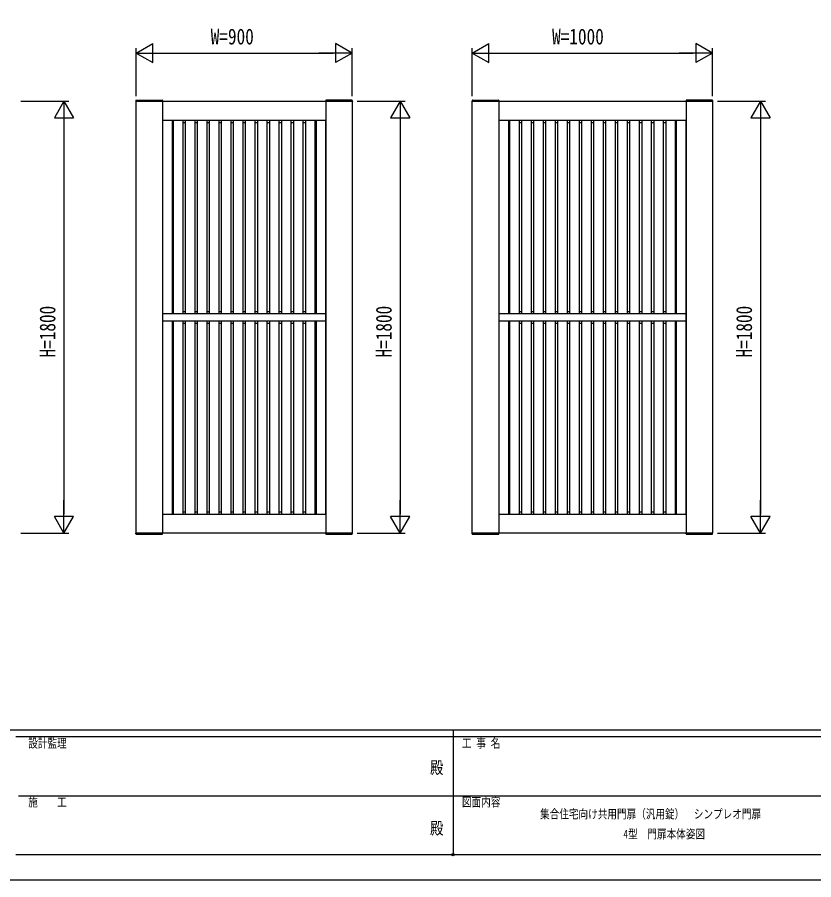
# Model space of a CAD drawing. Units: millimetres on the paper. Extents: x -297 to 297, y -210 to 210.
# Drawn here: x -93.7 to 72.1, y -210 to -30.4 of the extents above; entities that cross this region are included whole.
import ezdxf
from ezdxf.enums import TextEntityAlignment as Align

# ---------------------------------------------------------------- set-up
doc = ezdxf.new("R2010")
doc.units = ezdxf.units.MM
doc.header["$PDMODE"] = 32
doc.header["$PDSIZE"] = 0.5
for name, color, linetype in [('0-1_USER1', 3, 'Continuous'), ('0-2_YKK_A1', 4, 'Continuous'), ('0-3_YKK_D', 6, 'Continuous'), ('0-4_YKK_ZWAK', 7, 'Continuous')]:
    doc.layers.add(name, color=color, linetype=linetype)
doc.styles.add('ＭＳ ゴシック', font='')
doc.styles.get('ＭＳ ゴシック').set_extended_font_data('MS Gothic')

msp = doc.modelspace()

# ---------------------------------------------------------------- linework, layer by layer
at = {"layer": '0-2_YKK_A1'}
for p, q in [((-69.017, -47.722), (-69.024, -47.85)), ((-69.024, -47.85), (-63.474, -47.85)), ((-68.967, -47.675), (-63.53, -47.675)), ((-63.499, -47.85), (-63.499, -137.85)), ((-63.48, -47.722), (-63.474, -47.85)), ((-29.517, -47.722), (-29.524, -47.85)), ((-23.974, -47.85), (-29.524, -47.85)), ((-29.499, -47.85), (-29.499, -137.85)), ((-24.03, -47.675), (-29.467, -47.675)), ((-23.98, -47.722), (-23.974, -47.85)), ((0.983, -47.722), (0.976, -47.85)), ((0.976, -47.85), (6.526, -47.85)), ((1.033, -47.675), (6.47, -47.675)), ((6.501, -47.85), (6.501, -137.85)), ((6.52, -47.722), (6.526, -47.85)), ((45.483, -47.722), (45.476, -47.85)), ((51.026, -47.85), (45.476, -47.85)), ((45.501, -47.85), (45.501, -137.85)), ((50.97, -47.675), (45.533, -47.675)), ((51.02, -47.722), (51.026, -47.85)), ((-63.499, -51.85), (-29.499, -51.85)), ((-63.459, -51.85), (-63.459, -133.85)), ((-61.459, -51.85), (-61.459, -92.075)), ((-61.249, -51.85), (-61.249, -92.075)), ((-59.249, -51.85), (-59.249, -92.075)), ((-58.749, -51.85), (-58.749, -92.075)), ((-56.749, -51.85), (-56.749, -92.075)), ((-56.249, -51.85), (-56.249, -92.075)), ((-54.249, -51.85), (-54.249, -92.075)), ((-53.749, -51.85), (-53.749, -92.075)), ((-51.749, -51.85), (-51.749, -92.075)), ((-51.249, -51.85), (-51.249, -92.075)), ((-49.249, -51.85), (-49.249, -92.075)), ((-48.749, -51.85), (-48.749, -92.075)), ((-46.749, -51.85), (-46.749, -92.075)), ((-46.249, -51.85), (-46.249, -92.075)), ((-44.249, -51.85), (-44.249, -92.075)), ((-43.749, -51.85), (-43.749, -92.075)), ((-41.749, -51.85), (-41.749, -92.075)), ((-41.249, -51.85), (-41.249, -92.075)), ((-39.249, -51.85), (-39.249, -92.075)), ((-38.749, -51.85), (-38.749, -92.075)), ((-36.749, -51.85), (-36.749, -92.075)), ((-36.249, -51.85), (-36.249, -92.075)), ((-34.249, -51.85), (-34.249, -92.075)), ((-33.749, -51.85), (-33.749, -92.075)), ((-31.749, -51.85), (-31.749, -92.075)), ((-31.539, -51.85), (-31.539, -92.075)), ((-29.539, -51.85), (-29.539, -133.85)), ((6.501, -51.85), (45.501, -51.85)), ((6.541, -51.85), (6.541, -133.85)), ((8.541, -51.85), (8.541, -92.075)), ((8.751, -51.85), (8.751, -92.075)), ((10.751, -51.85), (10.751, -92.075)), ((11.251, -51.85), (11.251, -92.075)), ((13.251, -51.85), (13.251, -92.075)), ((13.751, -51.85), (13.751, -92.075)), ((15.751, -51.85), (15.751, -92.075)), ((16.251, -51.85), (16.251, -92.075)), ((18.251, -51.85), (18.251, -92.075)), ((18.751, -51.85), (18.751, -92.075)), ((20.751, -51.85), (20.751, -92.075)), ((21.251, -51.85), (21.251, -92.075)), ((23.251, -51.85), (23.251, -92.075)), ((23.751, -51.85), (23.751, -92.075)), ((25.751, -51.85), (25.751, -92.075)), ((26.251, -51.85), (26.251, -92.075)), ((28.251, -51.85), (28.251, -92.075)), ((28.751, -51.85), (28.751, -92.075)), ((30.751, -51.85), (30.751, -92.075)), ((31.251, -51.85), (31.251, -92.075)), ((33.251, -51.85), (33.251, -92.075)), ((33.751, -51.85), (33.751, -92.075)), ((35.751, -51.85), (35.751, -92.075)), ((36.251, -51.85), (36.251, -92.075)), ((38.251, -51.85), (38.251, -92.075)), ((38.751, -51.85), (38.751, -92.075)), ((40.751, -51.85), (40.751, -92.075)), ((41.251, -51.85), (41.251, -92.075)), ((43.251, -51.85), (43.251, -92.075)), ((43.461, -51.85), (43.461, -92.075)), ((45.461, -51.85), (45.461, -133.85)), ((-63.499, -52.29), (-63.459, -52.29)), ((-61.459, -52.29), (-61.249, -52.29)), ((-59.249, -52.29), (-58.749, -52.29)), ((-56.749, -52.29), (-56.249, -52.29)), ((-54.249, -52.29), (-53.749, -52.29)), ((-51.749, -52.29), (-51.249, -52.29)), ((-49.249, -52.29), (-48.749, -52.29)), ((-46.749, -52.29), (-46.249, -52.29)), ((-44.249, -52.29), (-43.749, -52.29)), ((-41.749, -52.29), (-41.249, -52.29)), ((-39.249, -52.29), (-38.749, -52.29)), ((-36.749, -52.29), (-36.249, -52.29)), ((-34.249, -52.29), (-33.749, -52.29)), ((-31.749, -52.29), (-31.539, -52.29)), ((-29.539, -52.29), (-29.499, -52.29)), ((6.501, -52.29), (6.541, -52.29)), ((8.541, -52.29), (8.751, -52.29)), ((10.751, -52.29), (11.251, -52.29)), ((13.251, -52.29), (13.751, -52.29)), ((15.751, -52.29), (16.251, -52.29)), ((18.251, -52.29), (18.751, -52.29)), ((20.751, -52.29), (21.251, -52.29)), ((23.251, -52.29), (23.751, -52.29)), ((25.751, -52.29), (26.251, -52.29)), ((28.251, -52.29), (28.751, -52.29)), ((30.751, -52.29), (31.251, -52.29)), ((33.251, -52.29), (33.751, -52.29)), ((35.751, -52.29), (36.251, -52.29)), ((38.251, -52.29), (38.751, -52.29)), ((40.751, -52.29), (41.251, -52.29)), ((43.251, -52.29), (43.461, -52.29)), ((45.461, -52.29), (45.501, -52.29)), ((-63.499, -91.635), (-63.459, -91.635)), ((-63.499, -92.075), (-29.499, -92.075)), ((-61.459, -91.635), (-61.249, -91.635)), ((-59.249, -91.635), (-58.749, -91.635)), ((-56.749, -91.635), (-56.249, -91.635)), ((-54.249, -91.635), (-53.749, -91.635)), ((-51.749, -91.635), (-51.249, -91.635)), ((-49.249, -91.635), (-48.749, -91.635)), ((-46.749, -91.635), (-46.249, -91.635)), ((-44.249, -91.635), (-43.749, -91.635)), ((-41.749, -91.635), (-41.249, -91.635)), ((-39.249, -91.635), (-38.749, -91.635)), ((-36.749, -91.635), (-36.249, -91.635)), ((-34.249, -91.635), (-33.749, -91.635)), ((-31.749, -91.635), (-31.539, -91.635)), ((-29.539, -91.635), (-29.499, -91.635)), ((6.501, -91.635), (6.541, -91.635)), ((6.501, -92.075), (45.501, -92.075)), ((8.541, -91.635), (8.751, -91.635)), ((10.751, -91.635), (11.251, -91.635)), ((13.251, -91.635), (13.751, -91.635)), ((15.751, -91.635), (16.251, -91.635)), ((18.251, -91.635), (18.751, -91.635)), ((20.751, -91.635), (21.251, -91.635)), ((23.251, -91.635), (23.751, -91.635)), ((25.751, -91.635), (26.251, -91.635)), ((28.251, -91.635), (28.751, -91.635)), ((30.751, -91.635), (31.251, -91.635)), ((33.251, -91.635), (33.751, -91.635)), ((35.751, -91.635), (36.251, -91.635)), ((38.251, -91.635), (38.751, -91.635)), ((40.751, -91.635), (41.251, -91.635)), ((43.251, -91.635), (43.461, -91.635)), ((45.461, -91.635), (45.501, -91.635)), ((-63.499, -93.625), (-29.499, -93.625)), ((-63.499, -94.065), (-63.459, -94.065)), ((-61.459, -93.625), (-61.459, -133.85)), ((-61.459, -94.065), (-61.249, -94.065)), ((-61.249, -93.625), (-61.249, -133.85)), ((-59.249, -93.625), (-59.249, -133.85)), ((-59.249, -94.065), (-58.749, -94.065)), ((-58.749, -93.625), (-58.749, -133.85)), ((-56.749, -93.625), (-56.749, -133.85)), ((-56.749, -94.065), (-56.249, -94.065)), ((-56.249, -93.625), (-56.249, -133.85)), ((-54.249, -93.625), (-54.249, -133.85)), ((-54.249, -94.065), (-53.749, -94.065)), ((-53.749, -93.625), (-53.749, -133.85)), ((-51.749, -93.625), (-51.749, -133.85)), ((-51.749, -94.065), (-51.249, -94.065)), ((-51.249, -93.625), (-51.249, -133.85)), ((-49.249, -93.625), (-49.249, -133.85)), ((-49.249, -94.065), (-48.749, -94.065)), ((-48.749, -93.625), (-48.749, -133.85)), ((-46.749, -93.625), (-46.749, -133.85)), ((-46.749, -94.065), (-46.249, -94.065)), ((-46.249, -93.625), (-46.249, -133.85)), ((-44.249, -93.625), (-44.249, -133.85)), ((-44.249, -94.065), (-43.749, -94.065)), ((-43.749, -93.625), (-43.749, -133.85)), ((-41.749, -93.625), (-41.749, -133.85)), ((-41.749, -94.065), (-41.249, -94.065)), ((-41.249, -93.625), (-41.249, -133.85)), ((-39.249, -93.625), (-39.249, -133.85)), ((-39.249, -94.065), (-38.749, -94.065)), ((-38.749, -93.625), (-38.749, -133.85)), ((-36.749, -93.625), (-36.749, -133.85)), ((-36.749, -94.065), (-36.249, -94.065)), ((-36.249, -93.625), (-36.249, -133.85)), ((-34.249, -93.625), (-34.249, -133.85)), ((-34.249, -94.065), (-33.749, -94.065)), ((-33.749, -93.625), (-33.749, -133.85)), ((-31.749, -93.625), (-31.749, -133.85)), ((-31.749, -94.065), (-31.539, -94.065)), ((-31.539, -93.625), (-31.539, -133.85)), ((-29.539, -94.065), (-29.499, -94.065)), ((6.501, -93.625), (45.501, -93.625)), ((6.501, -94.065), (6.541, -94.065)), ((8.541, -93.625), (8.541, -133.85)), ((8.541, -94.065), (8.751, -94.065)), ((8.751, -93.625), (8.751, -133.85)), ((10.751, -93.625), (10.751, -133.85)), ((10.751, -94.065), (11.251, -94.065)), ((11.251, -93.625), (11.251, -133.85)), ((13.251, -93.625), (13.251, -133.85)), ((13.251, -94.065), (13.751, -94.065)), ((13.751, -93.625), (13.751, -133.85)), ((15.751, -93.625), (15.751, -133.85)), ((15.751, -94.065), (16.251, -94.065)), ((16.251, -93.625), (16.251, -133.85)), ((18.251, -93.625), (18.251, -133.85)), ((18.251, -94.065), (18.751, -94.065)), ((18.751, -93.625), (18.751, -133.85)), ((20.751, -93.625), (20.751, -133.85)), ((20.751, -94.065), (21.251, -94.065)), ((21.251, -93.625), (21.251, -133.85)), ((23.251, -93.625), (23.251, -133.85)), ((23.251, -94.065), (23.751, -94.065)), ((23.751, -93.625), (23.751, -133.85)), ((25.751, -93.625), (25.751, -133.85)), ((25.751, -94.065), (26.251, -94.065)), ((26.251, -93.625), (26.251, -133.85)), ((28.251, -93.625), (28.251, -133.85)), ((28.251, -94.065), (28.751, -94.065)), ((28.751, -93.625), (28.751, -133.85)), ((30.751, -93.625), (30.751, -133.85)), ((30.751, -94.065), (31.251, -94.065)), ((31.251, -93.625), (31.251, -133.85)), ((33.251, -93.625), (33.251, -133.85)), ((33.251, -94.065), (33.751, -94.065)), ((33.751, -93.625), (33.751, -133.85)), ((35.751, -93.625), (35.751, -133.85)), ((35.751, -94.065), (36.251, -94.065)), ((36.251, -93.625), (36.251, -133.85)), ((38.251, -93.625), (38.251, -133.85)), ((38.251, -94.065), (38.751, -94.065)), ((38.751, -93.625), (38.751, -133.85)), ((40.751, -93.625), (40.751, -133.85)), ((40.751, -94.065), (41.251, -94.065)), ((41.251, -93.625), (41.251, -133.85)), ((43.251, -93.625), (43.251, -133.85)), ((43.251, -94.065), (43.461, -94.065)), ((43.461, -93.625), (43.461, -133.85)), ((45.461, -94.065), (45.501, -94.065)), ((-63.499, -133.41), (-63.459, -133.41)), ((-63.499, -133.85), (-29.499, -133.85)), ((-61.459, -133.41), (-61.249, -133.41)), ((-59.249, -133.41), (-58.749, -133.41)), ((-56.749, -133.41), (-56.249, -133.41)), ((-54.249, -133.41), (-53.749, -133.41)), ((-51.749, -133.41), (-51.249, -133.41)), ((-49.249, -133.41), (-48.749, -133.41)), ((-46.749, -133.41), (-46.249, -133.41)), ((-44.249, -133.41), (-43.749, -133.41)), ((-41.749, -133.41), (-41.249, -133.41)), ((-39.249, -133.41), (-38.749, -133.41)), ((-36.749, -133.41), (-36.249, -133.41)), ((-34.249, -133.41), (-33.749, -133.41)), ((-31.749, -133.41), (-31.539, -133.41)), ((-29.539, -133.41), (-29.499, -133.41)), ((6.501, -133.41), (6.541, -133.41)), ((6.501, -133.85), (45.501, -133.85)), ((8.541, -133.41), (8.751, -133.41)), ((10.751, -133.41), (11.251, -133.41)), ((13.251, -133.41), (13.751, -133.41)), ((15.751, -133.41), (16.251, -133.41)), ((18.251, -133.41), (18.751, -133.41)), ((20.751, -133.41), (21.251, -133.41)), ((23.251, -133.41), (23.751, -133.41)), ((25.751, -133.41), (26.251, -133.41)), ((28.251, -133.41), (28.751, -133.41)), ((30.751, -133.41), (31.251, -133.41)), ((33.251, -133.41), (33.751, -133.41)), ((35.751, -133.41), (36.251, -133.41)), ((38.251, -133.41), (38.751, -133.41)), ((40.751, -133.41), (41.251, -133.41)), ((43.251, -133.41), (43.461, -133.41)), ((45.461, -133.41), (45.501, -133.41)), ((-69.024, -137.85), (-63.474, -137.85)), ((-69.017, -137.978), (-69.024, -137.85)), ((-68.967, -138.025), (-63.53, -138.025)), ((-63.48, -137.978), (-63.474, -137.85)), ((-29.524, -137.85), (-23.974, -137.85)), ((-29.517, -137.978), (-29.524, -137.85)), ((-29.467, -138.025), (-24.03, -138.025)), ((-23.98, -137.978), (-23.974, -137.85)), ((0.976, -137.85), (6.526, -137.85)), ((0.983, -137.978), (0.976, -137.85)), ((1.033, -138.025), (6.47, -138.025)), ((6.52, -137.978), (6.526, -137.85)), ((45.476, -137.85), (51.026, -137.85)), ((45.483, -137.978), (45.476, -137.85)), ((45.533, -138.025), (50.97, -138.025)), ((51.02, -137.978), (51.026, -137.85))]:
    msp.add_line(p, q, dxfattribs=at)
for points in [[(-68.999, -47.85), (-23.999, -47.85), (-23.999, -137.85), (-68.999, -137.85)], [(1.001, -47.85), (51.001, -47.85), (51.001, -137.85), (1.001, -137.85)]]:
    msp.add_lwpolyline(points, close=True, dxfattribs=at)
for centre, start, end in [((-68.967, -47.725), 90, 177), ((-63.53, -47.725), 3, 90), ((-29.467, -47.725), 90, 177), ((-24.03, -47.725), 3, 90), ((1.033, -47.725), 90, 177), ((6.47, -47.725), 3, 90), ((45.533, -47.725), 90, 177), ((50.97, -47.725), 3, 90), ((-68.967, -137.975), 183, 270), ((-63.53, -137.975), 270, 357), ((-29.467, -137.975), 183, 270), ((-24.03, -137.975), 270, 357), ((1.033, -137.975), 183, 270), ((6.47, -137.975), 270, 357), ((45.533, -137.975), 183, 270), ((50.97, -137.975), 270, 357)]:
    msp.add_arc(centre, 0.05, start, end, dxfattribs=at)
at = {"layer": '0-3_YKK_D'}
for p, q in [((-68.999, -37.85), (-65.535, -35.85)), ((-65.535, -39.85), (-65.535, -35.85)), ((-23.999, -37.85), (-27.463, -35.85)), ((-27.463, -35.85), (-27.463, -39.85)), ((1.001, -37.85), (4.465, -35.85)), ((4.465, -39.85), (4.465, -35.85)), ((51.001, -37.85), (47.537, -35.85)), ((47.537, -35.85), (47.537, -39.85)), ((-68.999, -46.85), (-68.999, -36.85)), ((-23.999, -46.85), (-23.999, -36.85)), ((1.001, -46.85), (1.001, -36.85)), ((51.001, -46.85), (51.001, -36.85)), ((-68.999, -37.85), (-65.535, -39.85)), ((-68.999, -37.85), (-62.07, -37.85)), ((-64.999, -37.85), (-27.999, -37.85)), ((-23.999, -37.85), (-30.927, -37.85)), ((-23.999, -37.85), (-27.463, -39.85)), ((1.001, -37.85), (4.465, -39.85)), ((1.001, -37.85), (7.93, -37.85)), ((5.001, -37.85), (47.001, -37.85)), ((51.001, -37.85), (44.073, -37.85)), ((51.001, -37.85), (47.537, -39.85)), ((-92.999, -47.85), (-82.999, -47.85)), ((-83.999, -47.85), (-85.999, -51.314)), ((-83.999, -47.85), (-81.999, -51.314)), ((-83.999, -47.85), (-83.999, -54.778)), ((-22.999, -47.85), (-12.999, -47.85)), ((-13.999, -47.85), (-15.999, -51.314)), ((-13.999, -47.85), (-11.999, -51.314)), ((-13.999, -47.85), (-13.999, -54.778)), ((52.001, -47.85), (62.001, -47.85)), ((61.001, -47.85), (59.001, -51.314)), ((61.001, -47.85), (63.001, -51.314)), ((61.001, -47.85), (61.001, -54.778)), ((-85.999, -51.314), (-81.999, -51.314)), ((-83.999, -51.85), (-83.999, -133.85)), ((-15.999, -51.314), (-11.999, -51.314)), ((-13.999, -51.85), (-13.999, -133.85)), ((59.001, -51.314), (63.001, -51.314)), ((61.001, -51.85), (61.001, -133.85)), ((-83.999, -137.85), (-83.999, -130.922)), ((-13.999, -137.85), (-13.999, -130.922)), ((61.001, -137.85), (61.001, -130.922)), ((-83.999, -137.85), (-85.999, -134.386)), ((-81.999, -134.386), (-85.999, -134.386)), ((-83.999, -137.85), (-81.999, -134.386)), ((-13.999, -137.85), (-15.999, -134.386)), ((-11.999, -134.386), (-15.999, -134.386)), ((-13.999, -137.85), (-11.999, -134.386)), ((61.001, -137.85), (59.001, -134.386)), ((63.001, -134.386), (59.001, -134.386)), ((61.001, -137.85), (63.001, -134.386)), ((-92.999, -137.85), (-82.999, -137.85)), ((-22.999, -137.85), (-12.999, -137.85)), ((52.001, -137.85), (62.001, -137.85))]:
    msp.add_line(p, q, dxfattribs=at)
at = {"layer": '0-4_YKK_ZWAK'}
for p, q in [((270.001, -178.85), (-275.999, -178.85)), ((-2.999, -178.85), (-2.999, -204.75)), ((-2.999, -180.25), (-93.999, -180.25)), ((88.001, -180.25), (-2.999, -180.25)), ((-93.474, -192.5), (-2.999, -192.5)), ((-2.999, -192.5), (88.001, -192.5)), ((-93.999, -204.75), (-2.999, -204.75)), ((-2.999, -204.75), (88.001, -204.75))]:
    msp.add_line(p, q, dxfattribs=at)
msp.add_lwpolyline([(-297, -210), (297, -210), (297, 210), (-297, 210)], close=True, dxfattribs=at)
msp.add_point((-2.999, -204.75), dxfattribs=at)

# ---------------------------------------------------------------- texts
at = {"layer": '0-1_USER1', "style": 'ＭＳ ゴシック', "width": 0.8}
for s, p in [('集合住宅向け共用門扉（汎用錠）\u3000シンプレオ門扉', (15.101, -197.792)), ('4型\u3000門扉本体姿図', (32.435, -201.958))]:
    msp.add_text(s, height=1.833, dxfattribs=at).set_placement(p, align=Align.BOTTOM_LEFT)
at = {"layer": '0-3_YKK_D', "style": 'ＭＳ ゴシック', "width": 0.8}
for s, p in [('W=900', (-53.459, -37.05)), ('W=1000', (17.601, -37.05))]:
    msp.add_text(s, height=3.299, dxfattribs=at).set_placement(p, align=Align.BOTTOM_LEFT)
for p in [(-84.799, -101.25), (-14.799, -101.25), (60.201, -101.25)]:
    msp.add_text('H=1800', height=3.299, rotation=90, dxfattribs=at).set_placement(p, align=Align.BOTTOM_LEFT)
at = {"layer": '0-4_YKK_ZWAK', "style": 'ＭＳ ゴシック', "width": 0.8}
for s, height, p in [('設計監理', 1.833, (-91.432, -183.05)), ('工 事 名', 1.833, (-1.161, -183.05)), ('殿', 2.566, (-7.807, -188.708)), ('施\u3000\u3000工', 1.833, (-91.432, -195.3)), ('図面内容', 1.833, (-1.161, -195.3)), ('殿', 2.566, (-7.807, -201.308))]:
    msp.add_text(s, height=height, dxfattribs=at).set_placement(p, align=Align.BOTTOM_LEFT)

doc.saveas('drawing.dxf')
